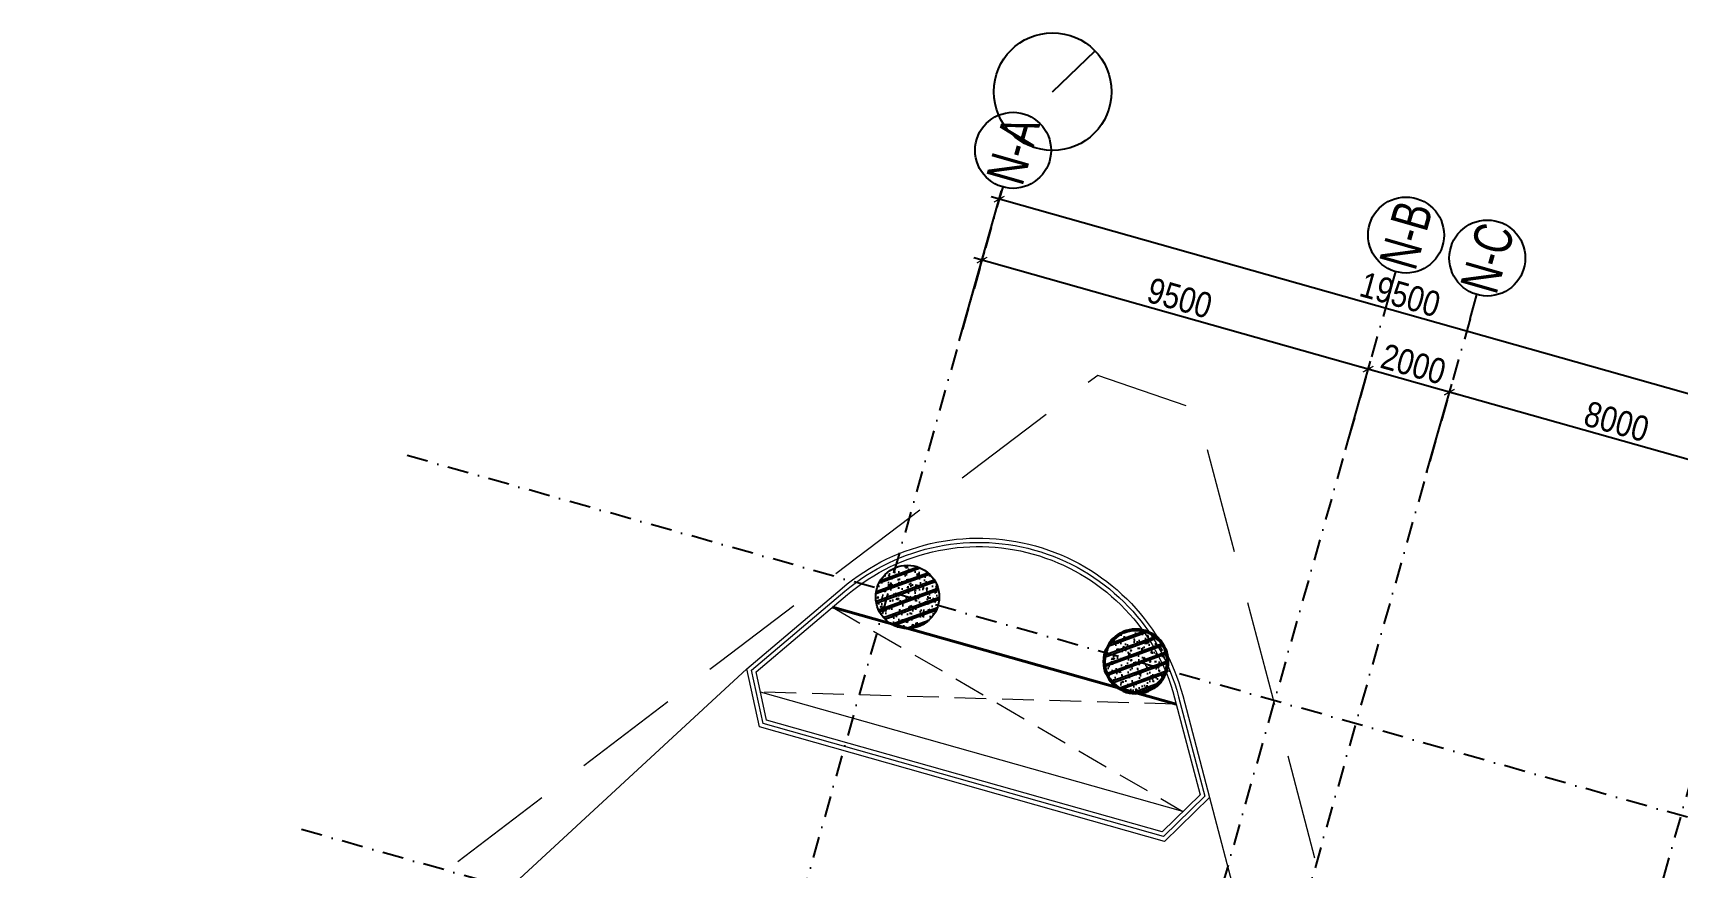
# Model space of a CAD drawing. Header units: millimetres. Extents: x -1534340 to 1713810, y -1348191 to 1114081.
# Drawn here: x 1277819 to 1316753, y -192083 to -172330 of the extents above; entities that cross this region are included whole.
import ezdxf
from ezdxf.enums import TextEntityAlignment as Align

# ---------------------------------------------------------------- set-up
doc = ezdxf.new("R2010")
doc.units = ezdxf.units.MM
doc.header["$LTSCALE"] = 100
doc.header["$PDMODE"] = 32
doc.header["$PDSIZE"] = 2.5
for name, pattern in [('HIDDEN', [0.375, 0.25, -0.125]), ('xref.asix of  podium$0$xref.asix of  podium$0$DASHDOT', [1, 0.5, -0.25, 0, -0.25]), ('Xref.Asix of Basement B2$0$HIDDEN', [0.375, 0.25, -0.125])]:
    doc.linetypes.add(name, pattern=pattern)
for name, color, linetype in [('ccu12-Manh', 8, 'Continuous'), ('KT-Hatch', 251, 'Continuous'), ('xref.asix of  podium$0$xref.asix of  podium$0$KT-Hatch', 251, 'Continuous'), ('xref.asix of  podium$0$xref.asix of  podium$0$KT-Kich thuoc', 9, 'Continuous'), ('xref.asix of  podium$0$xref.asix of  podium$0$KT-Luoi truc South Tower', 8, 'xref.asix of  podium$0$xref.asix of  podium$0$DASHDOT'), ('xref.asix of  podium$0$xref.asix of  podium$0$KT-Net cot vach', 6, 'Continuous'), ('xref.asix of  podium$0$xref.asix of  podium$0$ST_MBDV Cot vach 220805$0$AUDIT_I_220805193045-1', 50, 'Continuous')]:
    doc.layers.add(name, color=color, linetype=linetype)
for name, color, linetype, lineweight in [('KT-Net cat', 1, 'Continuous', 40), ('KT-Net cot vach', 6, 'Continuous', 50), ('KT-Net thay', 7, 'Continuous', 15), ('SPE-MEP-HVAC', 140, 'Continuous', 0)]:
    doc.layers.add(name, color=color, linetype=linetype, lineweight=lineweight)
doc.layers.add('Xref.Asix of Basement B2$0$KT-Chi gioi XD', color=7, linetype='Xref.Asix of Basement B2$0$HIDDEN', true_color=0x0066cc)
doc.styles.add('Arial Narrow', font='ARIALN.TTF')
doc.styles.add('xref.asix of  podium$0$xref.asix of  podium$0$ST_MBDV Cot vach 220805$0$HBA-Text', font='GOTHIC.TTF')
doc.dimstyles.new('CCU_1-200', dxfattribs={"dimscale": 200, "dimtxt": 3, "dimasz": 1, "dimexe": 1, "dimexo": 2, "dimgap": 0.5, "dimtad": 1, "dimdec": 0, "dimdsep": 46, "dimtxsty": 'Arial Narrow', "dimblk": 'ARCHTICK', "dimcen": -1, "dimdle": 1, "dimclrd": 256, "dimclre": 256, "dimclrt": 3, "dimadec": 0, "dimazin": 2, "dimtfac": 0.1, "dimtdec": 0, "dimtix": 1, "dimtmove": 2, "dimatfit": 1, "dimfxl": 1, "dimtvp": 0.833333, "dimtolj": 1, "dimtzin": 12, "dimarcsym": 0})

# ---------------------------------------------------------------- blocks, each defined once
blk = doc.blocks.new('_ARCHTICK')
at = {"color": 0, "linetype": 'ByBlock', "const_width": 0.15}
blk.add_lwpolyline([(-0.5, -0.5), (0.5, 0.5)], dxfattribs=at)
blk = doc.blocks.new('*D2940')
at = {"layer": 'Defpoints', "color": 0, "transparency": 16777216}
for p in [(1527547, -175492), (1526490, -179229, 0), (1545256, -184532, 0)]:
    blk.add_point(p, dxfattribs=at)
at = {"layer": 'xref.asix of  podium$0$xref.asix of  podium$0$KT-Kich thuoc', "lineweight": -2, "transparency": 16777216}
for p, q in [((1526599, -178844), (1527601, -175299)), ((1546504, -180848), (1527354, -175437)), ((1545364, -184147), (1546366, -180602))]:
    blk.add_line(p, q, dxfattribs=at)
at = {"layer": 'xref.asix of  podium$0$xref.asix of  podium$0$KT-Kich thuoc', "lineweight": -2, "transparency": 16777216, "xscale": 200, "yscale": 200, "zscale": 200}
for p, rotation in [((1527547, -175492), 164.2212191754001), ((1546312, -180794), 344.2212191754)]:
    blk.add_blockref('_ARCHTICK', p, dxfattribs=dict(at, rotation=rotation))
at = {"layer": 'xref.asix of  podium$0$xref.asix of  podium$0$KT-Kich thuoc', "color": 3, "transparency": 16777216, "insert": (1537040, -177752), "char_height": 600, "attachment_point": 5, "rotation": 344.2212, "style": 'Arial Narrow'}
blk.add_mtext('\\A1;19500', dxfattribs=at)
blk = doc.blocks.new('*D2941')
at = {"layer": 'Defpoints', "color": 0, "transparency": 16777216}
for p in [(1538205, -180062), (1537557, -182356, 0), (1545256, -184532, 0)]:
    blk.add_point(p, dxfattribs=at)
at = {"layer": 'xref.asix of  podium$0$xref.asix of  podium$0$KT-Kich thuoc', "lineweight": -2, "transparency": 16777216}
for p, q in [((1537666, -181971), (1538260, -179870)), ((1546096, -182292), (1538013, -180008)), ((1545364, -184147), (1545958, -182045))]:
    blk.add_line(p, q, dxfattribs=at)
at = {"layer": 'xref.asix of  podium$0$xref.asix of  podium$0$KT-Kich thuoc', "lineweight": -2, "transparency": 16777216, "xscale": 200, "yscale": 200, "zscale": 200}
for p, rotation in [((1538205, -180062), 164.2212191754001), ((1545904, -182238), 344.2212191754)]:
    blk.add_blockref('_ARCHTICK', p, dxfattribs=dict(at, rotation=rotation))
at = {"layer": 'xref.asix of  podium$0$xref.asix of  podium$0$KT-Kich thuoc', "color": 3, "transparency": 16777216, "insert": (1542165, -180759), "char_height": 600, "attachment_point": 5, "rotation": 344.2212, "style": 'Arial Narrow'}
blk.add_mtext('\\A1;8000', dxfattribs=at)
blk = doc.blocks.new('*D2942')
at = {"layer": 'Defpoints', "color": 0, "transparency": 16777216}
for p in [(1527139, -176935), (1526490, -179229, 0), (1535632, -181812, 0)]:
    blk.add_point(p, dxfattribs=at)
at = {"layer": 'xref.asix of  podium$0$xref.asix of  podium$0$KT-Kich thuoc', "lineweight": -2, "transparency": 16777216}
for p, q in [((1526599, -178844), (1527193, -176743)), ((1536473, -179573), (1526946, -176881)), ((1535741, -181427), (1536335, -179326))]:
    blk.add_line(p, q, dxfattribs=at)
at = {"layer": 'xref.asix of  podium$0$xref.asix of  podium$0$KT-Kich thuoc', "lineweight": -2, "transparency": 16777216, "xscale": 200, "yscale": 200, "zscale": 200}
for p, rotation in [((1527139, -176935), 164.2212191754001), ((1536281, -179518), 344.2212191754)]:
    blk.add_blockref('_ARCHTICK', p, dxfattribs=dict(at, rotation=rotation))
at = {"layer": 'xref.asix of  podium$0$xref.asix of  podium$0$KT-Kich thuoc', "color": 3, "transparency": 16777216, "insert": (1531820, -177836), "char_height": 600, "attachment_point": 5, "rotation": 344.2212, "style": 'Arial Narrow'}
blk.add_mtext('\\A1;9500', dxfattribs=at)
blk = doc.blocks.new('*D2948')
at = {"layer": 'Defpoints', "color": 0, "transparency": 16777216}
for p in [(1536281, -179518), (1535632, -181812, 0), (1537557, -182356, 0)]:
    blk.add_point(p, dxfattribs=at)
at = {"layer": 'xref.asix of  podium$0$xref.asix of  podium$0$KT-Kich thuoc', "lineweight": -2, "transparency": 16777216}
for p, q in [((1535741, -181427), (1536335, -179326)), ((1538398, -180117), (1536088, -179464)), ((1537666, -181971), (1538260, -179870))]:
    blk.add_line(p, q, dxfattribs=at)
at = {"layer": 'xref.asix of  podium$0$xref.asix of  podium$0$KT-Kich thuoc', "lineweight": -2, "transparency": 16777216, "xscale": 200, "yscale": 200, "zscale": 200}
for p, rotation in [((1536281, -179518), 164.2212191848395), ((1538205, -180062), 344.2212191848395)]:
    blk.add_blockref('_ARCHTICK', p, dxfattribs=dict(at, rotation=rotation))
at = {"layer": 'xref.asix of  podium$0$xref.asix of  podium$0$KT-Kich thuoc', "color": 3, "transparency": 16777216, "insert": (1537353, -179399), "char_height": 600, "attachment_point": 5, "rotation": 344.2212, "style": 'Arial Narrow'}
blk.add_mtext('\\A1;2000', dxfattribs=at)
blk = doc.blocks.new('xref.asix of  podium$0$xref.asix of  podium$0$ST_MBDV Cot vach 220805$0$GRID-SYM-flat-103')
at = {"layer": 'xref.asix of  podium$0$xref.asix of  podium$0$ST_MBDV Cot vach 220805$0$AUDIT_I_220805193045-1'}
blk.add_circle((0, 0, 0), 900, dxfattribs=at)
at = {"layer": 'xref.asix of  podium$0$xref.asix of  podium$0$ST_MBDV Cot vach 220805$0$AUDIT_I_220805193045-1', "style": 'xref.asix of  podium$0$xref.asix of  podium$0$ST_MBDV Cot vach 220805$0$HBA-Text'}
blk.add_attdef('GRID', text='', height=900, rotation=19.0471, dxfattribs=at).set_placement((0, 0, 0), align=Align.MIDDLE_CENTER)
blk = doc.blocks.new('312')
at = {"layer": 'KT-Hatch', "ltscale": 0.5}
h = blk.add_hatch(dxfattribs=at)
h.set_pattern_fill('VATLIEU04', color=256, scale=50, angle=335, pattern_type=2)
h.set_pattern_definition([(25, (1421015.1, -146938.73), (311.76915, -180), [37.5, -412.5]), (330, (1421015.1, -146938.73), (96.0694, 370.1782), [30, -330]), (75.4514, (1421041.1, -146953.73), (407.8386, 190.1779), [31.8701, -350.571]), (21.1842, (1421057.37, -146848.1), (448.6488, -300.5234), [56.25, -618.75]), (71.6356, (1421094.76, -146873.15), (629.386, 243.9225), [47.8051, -525.8565]), (326.1842, (1421057.37, -146848.1), (629.3859, 243.923), [45, -495]), (356, (1421092.12, -146891.9), (185.4137, -308.5802), [37.5, -412.5]), (301, (1421092.12, -146891.9), (263.4901, 277.1898), [30, -330]), (46.4514, (1421107.57, -146917.6), (448.9038, -31.3908), [31.8701, -350.571]), (12.5, (1421015.11, -146938.73), (75.8538, 148.28266), [0, -326, 0, -335, 0, -331.25]), (342.5, (1421015.11, -146938.73), (202.55378, 123.1402), [0, -191, 0, -318.5, 0, -126.25]), (302.5, (1420914.06, -146891.61), (237.13767, -123.02238), [0, -125, 0, -390, 0, -517.5]), (292.5, (1420868.74, -146870.48), (285.4262, -77.8696), [0, -162.5, 0, -259, 0, -367.5]), (20, (1421015.1, -146938.73), (-72.67928, 199.6847), []), (20, (1421041, -146883.22), (-72.67928, 199.6847), [])])
edge = h.paths.add_edge_path()
edge.add_arc((1530781.5, -186439.1), 750, 0, 360)
at = {"layer": 'xref.asix of  podium$0$xref.asix of  podium$0$KT-Hatch', "ltscale": 0.5}
h = blk.add_hatch(dxfattribs=at)
h.set_pattern_fill('VATLIEU04', color=256, scale=50, angle=335, pattern_type=2)
h.set_pattern_definition([(25, (1421592.5, -147101.9), (311.76915, -180), [37.5, -412.5]), (330, (1421592.5, -147101.9), (96.0694, 370.1782), [30, -330]), (75.4514, (1421618.5, -147116.9), (407.8386, 190.1779), [31.8701, -350.571]), (21.1842, (1421634.77, -147011.26), (448.6488, -300.5234), [56.25, -618.75]), (71.6356, (1421672.15, -147036.3), (629.386, 243.9225), [47.8051, -525.8565]), (326.1842, (1421634.77, -147011.26), (629.3859, 243.923), [45, -495]), (356, (1421669.52, -147055.05), (185.4137, -308.5802), [37.5, -412.5]), (301, (1421669.5, -147055.05), (263.4901, 277.1898), [30, -330]), (46.4514, (1421684.97, -147080.76), (448.9038, -31.3908), [31.8701, -350.571]), (12.5, (1421592.5, -147101.89), (75.8538, 148.28266), [0, -326, 0, -335, 0, -331.25]), (342.5, (1421592.5, -147101.89), (202.55378, 123.1402), [0, -191, 0, -318.5, 0, -126.25]), (302.5, (1421491.45, -147054.77), (237.13767, -123.02238), [0, -125, 0, -390, 0, -517.5]), (292.5, (1421446.14, -147033.64), (285.4262, -77.8696), [0, -162.5, 0, -259, 0, -367.5]), (20, (1421592.5, -147101.89), (-72.6793, 199.6847), []), (20, (1421618.4, -147046.38), (-72.6793, 199.6847), [])])
edge = h.paths.add_edge_path()
edge.add_arc((1525373.3, -184910.9), 750, 0, 360)
at = {"layer": 'Defpoints', "color": 1}
blk.add_line((1528810.4, -172947.8, 0), (1529814.1, -171983.4, 0), dxfattribs=at)
blk.add_circle((1528810.4, -172947.8, 0), 1391.9, dxfattribs=at)
at = {"layer": 'KT-Net cat'}
blk.add_line((1531736.8, -187452.3, 0), (1523600.2, -185153.1, 0), dxfattribs=at)
at = {"layer": 'KT-Net cot vach', "ltscale": 0.5}
blk.add_circle((1530781.5, -186439.1, 0), 750, dxfattribs=at)
at = {"layer": 'KT-Net thay'}
for p, q in [((1521568.1, -186611.5, 0), (1512078.8, -195372.7)), ((1531896.4, -189991.4, 0), (1521892.7, -187164.6, 0)), ((1532522.8, -189656.7, 0), (1534742.9, -198105.9, 0))]:
    blk.add_line(p, q, dxfattribs=at)
at = {"layer": 'KT-Net thay', "elevation": 0}
for points in [[(1531460.5, -190699.6), (1521866.8, -187988.6), (1521568.1, -186611.5), (1523823.2, -184702.3, -0.5516354), (1531889.8, -187247.7), (1532522.8, -189656.7)], [(1531431.9, -190587.5), (1521951.8, -187908.7), (1521678.6, -186649), (1523887.8, -184778.6, -0.5516354), (1531793.1, -187273.1), (1532411.3, -189626)], [(1531403.2, -190475.5), (1522036.8, -187828.8), (1521789, -186686.5), (1523952.4, -184854.9, -0.5516354), (1531696.4, -187298.5), (1532299.9, -189595.3)]]:
    blk.add_lwpolyline(points, format="xyb", close=True, dxfattribs=at)
at = {"layer": 'SPE-MEP-HVAC', "linetype": 'HIDDEN', "ltscale": 30}
for p, q in [((1523600.2, -185153.1, 0), (1531896.4, -189991.4, 0)), ((1531736.8, -187452.3, 0), (1521892.7, -187164.6, 0))]:
    blk.add_line(p, q, dxfattribs=at)
at = {"layer": 'xref.asix of  podium$0$xref.asix of  podium$0$KT-Kich thuoc'}
for p, q in [((1536770.1, -177786.2), (1536933.3, -177208.8)), ((1538694.8, -178330), (1538857.9, -177752.6))]:
    blk.add_line(p, q, dxfattribs=at)
at = {"layer": 'xref.asix of  podium$0$xref.asix of  podium$0$KT-Luoi truc South Tower', "ltscale": 10}
for p, q in [((1527628.1, -175202.9), (1502281, -264904.5)), ((1536770.1, -177786.2), (1511423, -267487.8)), ((1538694.8, -178330), (1513347.6, -268031.6)), ((1546393.3, -180505.4), (1521046.2, -270207)), ((1555392.1, -193393.3), (1513373.2, -181520)), ((1552890.4, -202246.7), (1510871.5, -190373.3))]:
    blk.add_line(p, q, dxfattribs=at)
at = {"layer": 'xref.asix of  podium$0$xref.asix of  podium$0$KT-Net cot vach', "ltscale": 0.5}
blk.add_circle((1525373.3, -184910.9), 750, dxfattribs=at)
at = {"layer": 'Xref.Asix of Basement B2$0$KT-Chi gioi XD', "lineweight": 13, "ltscale": 100, "elevation": 0, "flags": 128}
blk.add_lwpolyline([(1536926.6, -198350.2), (1532230.5, -180477.4), (1529880.4, -179665.5), (1520946.6, -186436.8), (1497442.7, -204368.8), (1473775.2, -221476.8, 0.684877), (1504207.8, -335272.8), (1524578.3, -337428.6), (1563007.4, -336214.1), (1565857.8, -332567.4)], format="xyb", close=True, dxfattribs=at)
at = {"layer": 'xref.asix of  podium$0$xref.asix of  podium$0$KT-Kich thuoc'}
ref = blk.add_blockref('xref.asix of  podium$0$xref.asix of  podium$0$ST_MBDV Cot vach 220805$0$GRID-SYM-flat-103', (1527872.8, -174336.8, 0), dxfattribs=at)
ref.add_attrib('GRID', 'N-A', dxfattribs={"layer": 'xref.asix of  podium$0$xref.asix of  podium$0$ST_MBDV Cot vach 220805$0$AUDIT_I_220805193045-1', "height": 900, "rotation": 74, "style": 'xref.asix of  podium$0$xref.asix of  podium$0$ST_MBDV Cot vach 220805$0$HBA-Text', "width": 0.75}).set_placement((1527872.8, -174336.8, 0), align=Align.MIDDLE_CENTER)
ref = blk.add_blockref('xref.asix of  podium$0$xref.asix of  podium$0$ST_MBDV Cot vach 220805$0$GRID-SYM-flat-103', (1537178, -176342.7, 0), dxfattribs=at)
ref.add_attrib('GRID', 'N-B', dxfattribs={"layer": 'xref.asix of  podium$0$xref.asix of  podium$0$ST_MBDV Cot vach 220805$0$AUDIT_I_220805193045-1', "height": 900, "rotation": 74, "style": 'xref.asix of  podium$0$xref.asix of  podium$0$ST_MBDV Cot vach 220805$0$HBA-Text', "width": 0.75}).set_placement((1537178, -176342.7, 0), align=Align.MIDDLE_CENTER)
ref = blk.add_blockref('xref.asix of  podium$0$xref.asix of  podium$0$ST_MBDV Cot vach 220805$0$GRID-SYM-flat-103', (1539102.6, -176886.5, 0), dxfattribs=at)
ref.add_attrib('GRID', 'N-C', dxfattribs={"layer": 'xref.asix of  podium$0$xref.asix of  podium$0$ST_MBDV Cot vach 220805$0$AUDIT_I_220805193045-1', "height": 900, "rotation": 74, "style": 'xref.asix of  podium$0$xref.asix of  podium$0$ST_MBDV Cot vach 220805$0$HBA-Text', "width": 0.75}).set_placement((1539102.6, -176886.5, 0), align=Align.MIDDLE_CENTER)
for base, p1, p2, picture, middle in [((1527546.5, -175491.6), (1545255.6, -184531.6, 0), (1526490.4, -179229, 0), '*D2940', (1537039.6, -177751.8)), ((1527138.6, -176935.1), (1535632.4, -181812.3, 0), (1526490.4, -179229, 0), '*D2942', (1531820.1, -177835.7)), ((1538205.3, -180062.2), (1545255.6, -184531.6, 0), (1537557.1, -182356.2, 0), '*D2941', (1542165.1, -180758.8))]:
    dim = blk.add_linear_dim(base=base, p1=p1, p2=p2, angle=164.22122, dimstyle='CCU_1-200', dxfattribs=at)
    dim.commit()
    dim.dimension.update_dxf_attribs({"geometry": picture, "text_midpoint": middle})
dim = blk.add_aligned_dim(p1=(1537557.1, -182356.2, 0), p2=(1535632.4, -181812.3, 0), distance=-2383.8, dimstyle='CCU_1-200', dxfattribs=at)
dim.commit()
dim.dimension.update_dxf_attribs({"geometry": '*D2948', "text_midpoint": (1537353.5, -179399.2)})

msp = doc.modelspace()

# ---------------------------------------------------------------- block references
at = {"layer": 'ccu12-Manh'}
msp.add_blockref('312', (-226844, -774.2), dxfattribs=at)

doc.saveas('drawing.dxf')
